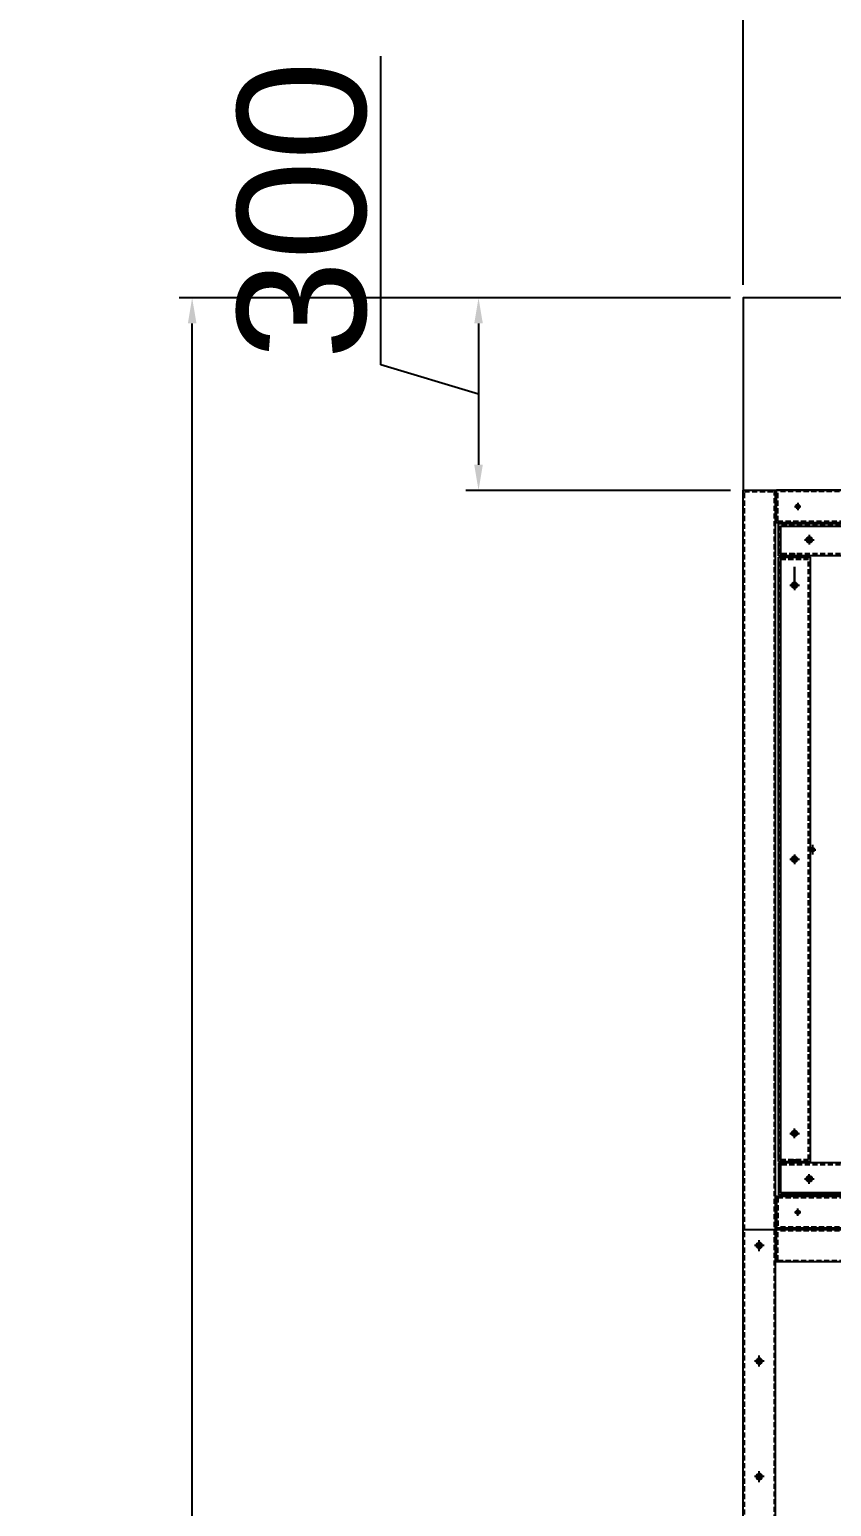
# Model space of a CAD drawing. Header units: millimetres. Extents: x 3659 to 28539, y 2640 to 20234.
# Drawn here: x 6666 to 7915, y 16104 to 18405 of the extents above; entities that cross this region are included whole.
import ezdxf

# ---------------------------------------------------------------- set-up
doc = ezdxf.new("R2010")
doc.units = ezdxf.units.MM
doc.linetypes.add('CENTER', pattern=[65, 60, -2, 1, -2])
doc.linetypes.add('HIDDEN', pattern=[3, 2, -1])
doc.layers.get('DEFPOINTS').update_dxf_attribs({"color": 140})
for name, color, linetype in [('2.위생-급수', 5, 'Continuous'), ('CENTER', 1, 'CENTER'), ('숨은선', 5, 'HIDDEN')]:
    doc.layers.add(name, color=color, linetype=linetype)
doc.styles.get("Standard").update_dxf_attribs({"font": 'arial.ttf'})
doc.dimstyles.new('1.40', dxfattribs={"dimscale": 40, "dimtxt": 1, "dimasz": 1, "dimexe": 0.5, "dimexo": 0.5, "dimgap": 0.5, "dimtad": 1, "dimdec": 1, "dimzin": 9, "dimdsep": 46, "dimtxsty": 'Standard', "dimcen": 0, "dimclrd": 2, "dimclre": 2, "dimclrt": 3, "dimadec": 0, "dimazin": 0, "dimtfac": 1, "dimtdec": 1, "dimtmove": 1, "dimatfit": 3, "dimfxl": 1, "dimtolj": 1, "dimtzin": 0, "dimlwd": -1, "dimlwe": -1, "dimarcsym": 0})

# ---------------------------------------------------------------- blocks, each defined once
blk = doc.blocks.new('A$C49191278')
for p, q in [((1632, 50), (0, 50)), ((0, 50), (0, 0)), ((1632, 50), (1632, 0)), ((1632, 50), (1632, 0)), ((0, 0), (1632, 0))]:
    blk.add_line(p, q)
for centre in [(1177, 25), (1177, 25), (1177, 25), (1177, 25), (1177, 25), (1177, 25), (1177, 25), (1177, 25), (1177, 25), (1177, 25), (1177, 25), (1177, 25), (1177, 25), (1177, 25), (1177, 25), (1177, 25), (1177, 25), (1177, 25), (1177, 25), (1177, 25), (1177, 25), (1177, 25), (1177, 25), (1177, 25), (1357, 25), (1357, 25), (1357, 25), (1357, 25), (1357, 25), (1357, 25), (1357, 25), (1357, 25), (1357, 25), (1357, 25), (1357, 25), (1357, 25), (1537, 25), (1537, 25), (1537, 25), (1537, 25), (1537, 25), (1537, 25), (1537, 25), (1537, 25), (1537, 25), (1537, 25), (1537, 25), (1537, 25)]:
    blk.add_circle(centre, 3)
at = {"layer": 'CENTER'}
for p, q in [((1182.6, 25), (1171.3, 25)), ((1182.6, 25), (1171.3, 25)), ((1182.6, 25), (1171.3, 25)), ((1182.6, 25), (1171.3, 25)), ((1182.6, 25), (1171.3, 25)), ((1182.6, 25), (1171.3, 25)), ((1177, 30), (1177, 20)), ((1177, 30), (1177, 20)), ((1177, 30), (1177, 20)), ((1177, 30), (1177, 20)), ((1177, 30), (1177, 20)), ((1177, 30), (1177, 20)), ((1177, 30), (1177, 20)), ((1177, 30), (1177, 20)), ((1177, 30), (1177, 20)), ((1177, 30), (1177, 20)), ((1177, 30), (1177, 20)), ((1177, 30), (1177, 20)), ((1177, 30), (1177, 20)), ((1177, 30), (1177, 20)), ((1177, 30), (1177, 20)), ((1177, 30), (1177, 20)), ((1177, 30), (1177, 20)), ((1177, 30), (1177, 20)), ((1177, 30), (1177, 20)), ((1177, 30), (1177, 20)), ((1177, 30), (1177, 20)), ((1177, 30), (1177, 20)), ((1177, 30), (1177, 20)), ((1177, 30), (1177, 20)), ((1362.6, 25), (1351.3, 25)), ((1362.6, 25), (1351.3, 25)), ((1362.6, 25), (1351.3, 25)), ((1357, 30), (1357, 20)), ((1357, 30), (1357, 20)), ((1357, 30), (1357, 20)), ((1357, 30), (1357, 20)), ((1357, 30), (1357, 20)), ((1357, 30), (1357, 20)), ((1357, 30), (1357, 20)), ((1357, 30), (1357, 20)), ((1357, 30), (1357, 20)), ((1357, 30), (1357, 20)), ((1357, 30), (1357, 20)), ((1357, 30), (1357, 20)), ((1542.6, 25), (1531.3, 25)), ((1542.6, 25), (1531.3, 25)), ((1542.6, 25), (1531.3, 25)), ((1537, 30), (1537, 20)), ((1537, 30), (1537, 20)), ((1537, 30), (1537, 20)), ((1537, 30), (1537, 20)), ((1537, 30), (1537, 20)), ((1537, 30), (1537, 20)), ((1537, 30), (1537, 20)), ((1537, 30), (1537, 20)), ((1537, 30), (1537, 20)), ((1537, 30), (1537, 20)), ((1537, 30), (1537, 20)), ((1537, 30), (1537, 20))]:
    blk.add_line(p, q, dxfattribs=at)
at = {"layer": '숨은선', "ltscale": 4}
for p, q in [((1632, 48), (0, 48)), ((2, 48), (2, 2)), ((1630, 48), (1630, 2)), ((0, 2), (1632, 2))]:
    blk.add_line(p, q, dxfattribs=at)
blk = doc.blocks.new('A$C3D8960B1')
for p, q in [((200, 50), (2496, 50)), ((200, 50), (200, 0)), ((2496, 0), (200, 0))]:
    blk.add_line(p, q)
blk.add_circle((233, 25), 3)
blk.add_circle((233, 25), 3)
blk.add_circle((233, 25), 3)
blk.add_circle((233, 25), 3)
at = {"layer": 'CENTER'}
for p, q in [((228, 25), (238, 25)), ((228, 25), (238, 25)), ((228, 25), (238, 25)), ((228, 25), (238, 25)), ((233, 19.4), (233, 30.7))]:
    blk.add_line(p, q, dxfattribs=at)
at = {"layer": '숨은선', "ltscale": 4}
for p, q in [((202, 48), (2494, 48)), ((202, 48), (202, 2)), ((2494, 2), (202, 2))]:
    blk.add_line(p, q, dxfattribs=at)
blk = doc.blocks.new('A$C319B1DD5')
for p, q in [((200, 1038), (2490, 1038)), ((200, 1038), (200, 0)), ((200, 0), (2490, 0))]:
    blk.add_line(p, q)
for centre, radius in [((245, 1017), 4.5), ((222, 946), 4.5), ((250, 534), 3), ((222, 519), 4.5), ((222, 92), 4.5), ((245, 21), 4.5)]:
    blk.add_circle(centre, radius)
at = {"layer": 'CENTER'}
for p, q in [((237.5, 1017), (252.5, 1017)), ((250.7, 1017), (239.3, 1017)), ((239.3, 1017), (250.7, 1017)), ((245, 1024.5), (245, 1009.5)), ((214.5, 946), (229.5, 946)), ((227.7, 946), (216.3, 946)), ((216.3, 946), (227.7, 946)), ((222, 953.5), (222, 938.5)), ((245, 534), (255, 534)), ((253.8, 534), (246.2, 534)), ((246.2, 534), (253.8, 534)), ((250, 541.5), (250, 526.5)), ((214.5, 519), (229.5, 519)), ((227.7, 519), (216.3, 519)), ((216.3, 519), (227.7, 519)), ((222, 526.5), (222, 511.5)), ((222, 84.5), (222, 99.5)), ((214.5, 92), (229.5, 92)), ((227.7, 92), (216.3, 92)), ((216.3, 92), (227.7, 92)), ((245, 13.5), (245, 28.5)), ((237.5, 21), (252.5, 21)), ((250.7, 21), (239.3, 21)), ((239.3, 21), (250.7, 21))]:
    blk.add_line(p, q, dxfattribs=at)
blk = doc.blocks.new('A$C129923BC')
for p, q in [((3023.9, 2454.9), (127.9, 2454.9)), ((127.9, 2454.9), (127.9, 1255.9)), ((127.9, 2454.9), (127.9, 1255.9))]:
    blk.add_line(p, q)
for centre in [(152.9, 2429.9), (152.9, 2429.9), (152.9, 2429.9), (152.9, 2429.9), (152.9, 2429.9), (152.9, 2429.9), (152.9, 2429.9), (152.9, 2429.9), (332.9, 2429.9), (332.9, 2429.9), (332.9, 2429.9), (332.9, 2429.9), (332.9, 2429.9), (332.9, 2429.9), (332.9, 2429.9), (332.9, 2429.9), (512.9, 2429.9), (512.9, 2429.9), (512.9, 2429.9), (512.9, 2429.9), (512.9, 2429.9), (512.9, 2429.9), (512.9, 2429.9), (512.9, 2429.9)]:
    blk.add_circle(centre, 4.5)
at = {"layer": 'CENTER'}
for p, q in [((161.4, 2429.9), (144.3, 2429.9)), ((161.4, 2429.9), (144.3, 2429.9)), ((152.9, 2422.4), (152.9, 2437.4)), ((152.9, 2422.4), (152.9, 2437.4)), ((152.9, 2422.4), (152.9, 2437.4)), ((152.9, 2422.4), (152.9, 2437.4)), ((152.9, 2422.4), (152.9, 2437.4)), ((152.9, 2422.4), (152.9, 2437.4)), ((152.9, 2422.4), (152.9, 2437.4)), ((152.9, 2422.4), (152.9, 2437.4)), ((341.4, 2429.9), (324.3, 2429.9)), ((341.4, 2429.9), (324.3, 2429.9)), ((332.9, 2422.4), (332.9, 2437.4)), ((332.9, 2422.4), (332.9, 2437.4)), ((332.9, 2422.4), (332.9, 2437.4)), ((332.9, 2422.4), (332.9, 2437.4)), ((332.9, 2422.4), (332.9, 2437.4)), ((332.9, 2422.4), (332.9, 2437.4)), ((332.9, 2422.4), (332.9, 2437.4)), ((332.9, 2422.4), (332.9, 2437.4)), ((521.4, 2429.9), (504.3, 2429.9)), ((521.4, 2429.9), (504.3, 2429.9)), ((512.9, 2422.4), (512.9, 2437.4)), ((512.9, 2422.4), (512.9, 2437.4)), ((512.9, 2422.4), (512.9, 2437.4)), ((512.9, 2422.4), (512.9, 2437.4)), ((512.9, 2422.4), (512.9, 2437.4)), ((512.9, 2422.4), (512.9, 2437.4)), ((512.9, 2422.4), (512.9, 2437.4)), ((512.9, 2422.4), (512.9, 2437.4))]:
    blk.add_line(p, q, dxfattribs=at)
blk = doc.blocks.new('A$C419C262C')
for p, q in [((0, 4.3), (50, 54.3)), ((51.4, 52.9), (1.4, 2.9)), ((51.4, 52.9), (50, 54.3)), ((1401.4, 52.9), (51.4, 52.9)), ((1401.4, 52.9), (1402.8, 54.3)), ((1451.4, 2.9), (1401.4, 52.9)), ((1402.8, 54.3), (1452.8, 4.3)), ((1.4, 2.9), (0, 4.3)), ((1451.4, 2.9), (1.4, 2.9)), ((1451.4, 2.9), (1452.8, 4.3))]:
    blk.add_line(p, q)
at = {"color": 7}
blk.add_line((411.3, 5.8), (411.3, 0.1), dxfattribs=at)
at = {"layer": 'CENTER'}
for p, q in [((8.8, 45.5), (41.1, 13.2)), ((1444, 45.5), (1411.7, 13.2))]:
    blk.add_line(p, q, dxfattribs=at)
at = {"layer": '숨은선', "ltscale": 4}
for p, q in [((1403.4, 50.9), (49.4, 50.9)), ((1449.4, 4.9), (3.4, 4.9))]:
    blk.add_line(p, q, dxfattribs=at)
blk = doc.blocks.new('123331')
for p, q in [((303928.8, 124887.9), (303928.8, 122591.9)), ((303978.8, 124887.9), (303928.8, 124887.9)), ((303978.8, 124887.9), (303928.8, 124887.9)), ((303978.8, 124887.9), (303978.8, 122591.9))]:
    blk.add_line(p, q)
at = {"layer": '숨은선', "ltscale": 4}
for p, q in [((303930.8, 122593.9), (303930.8, 124885.9)), ((303976.8, 124885.9), (303930.8, 124885.9)), ((303976.8, 124885.9), (303930.8, 124885.9)), ((303976.8, 124885.9), (303976.8, 122593.9))]:
    blk.add_line(p, q, dxfattribs=at)
blk = doc.blocks.new('A$C4F211CEC')
for p, q in [((0, 50), (0, 0)), ((2296, 50), (0, 50)), ((2296, 0), (0, 0))]:
    blk.add_line(p, q)
blk.add_circle((48, 25), 3)
at = {"layer": 'CENTER'}
for p, q in [((40.5, 25), (55.5, 25)), ((48, 17.5), (48, 32.5))]:
    blk.add_line(p, q, dxfattribs=at)
at = {"layer": '숨은선', "ltscale": 4}
for p, q in [((3.2, 46.8), (3.2, 3.2)), ((2292.8, 46.8), (3.2, 46.8)), ((2292.8, 3.2), (3.2, 3.2))]:
    blk.add_line(p, q, dxfattribs=at)
blk = doc.blocks.new('A$C52064A2B')
for p, q in [((2.1, 50), (2.1, 0)), ((2.1, 50), (944.1, 50)), ((944.1, 50), (944.1, 0)), ((2.1, 0), (944.1, 0))]:
    blk.add_line(p, q)
for centre in [(46.1, 25), (473.1, 25), (900.1, 25)]:
    blk.add_circle(centre, 3)
at = {"layer": 'CENTER'}
for p, q in [((5.9, 25), (0, 25)), ((51.8, 25), (40.4, 25)), ((40.4, 25), (51.8, 25)), ((46.1, 19.3), (46.1, 30.7)), ((478.8, 25), (467.4, 25)), ((467.4, 25), (478.8, 25)), ((473.1, 19.3), (473.1, 30.7)), ((928.8, 25), (894.4, 25)), ((894.4, 25), (928.8, 25)), ((900.1, 19.3), (900.1, 30.7)), ((942.3, 25), (949.9, 25))]:
    blk.add_line(p, q, dxfattribs=at)
at = {"layer": '숨은선', "ltscale": 4}
for p, q in [((5.3, 46.8), (5.3, 3.2)), ((5.3, 46.8), (940.9, 46.8)), ((940.9, 46.8), (940.9, 3.2)), ((5.3, 3.2), (940.9, 3.2))]:
    blk.add_line(p, q, dxfattribs=at)
blk = doc.blocks.new('*D59')
at = {"color": 2, "transparency": 16777216}
for p, q in [((7757.8, 17987), (6899.2, 17987)), ((6919.2, 12227), (6919.2, 17947)), ((7759.8, 12187), (6899.2, 12187))]:
    blk.add_line(p, q, dxfattribs=at)
for points in [[(6912.5, 17947), (6925.9, 17947), (6919.2, 17987)], [(6912.5, 12227), (6925.9, 12227), (6919.2, 12187)]]:
    blk.add_solid(points, dxfattribs=at)
at = {"layer": 'DEFPOINTS', "color": 0, "transparency": 16777216}
for p in [(6919.2, 17987), (7777.8, 17987), (7779.8, 12187)]:
    blk.add_point(p, dxfattribs=at)
at = {"color": 3, "transparency": 16777216, "insert": (6797.1, 15087), "char_height": 200, "attachment_point": 5, "rotation": 90}
blk.add_mtext('\\A1;5800', dxfattribs=at)
blk = doc.blocks.new('_DotSmall')
at = {"color": 0, "linetype": 'ByBlock', "const_width": 0.5}
blk.add_lwpolyline([(-0.0625, 0, 1), (0.0625, 0, 1)], format="xyb", close=True, dxfattribs=at)
blk = doc.blocks.new('*D62')
at = {"color": 2, "transparency": 16777216}
for p, q in [((7213.2, 17882.7), (7213.2, 18363.7)), ((7757.8, 17987), (7345.4, 17987)), ((7365.4, 17947), (7365.4, 17727)), ((7365.4, 17837), (7213.2, 17882.7)), ((7757.8, 17687), (7345.4, 17687))]:
    blk.add_line(p, q, dxfattribs=at)
for points in [[(7358.7, 17947), (7372.1, 17947), (7365.4, 17987)], [(7358.7, 17727), (7372.1, 17727), (7365.4, 17687)]]:
    blk.add_solid(points, dxfattribs=at)
at = {"layer": 'DEFPOINTS', "color": 0, "transparency": 16777216}
for p in [(7777.8, 17987), (7365.4, 17687), (7777.8, 17687)]:
    blk.add_point(p, dxfattribs=at)
at = {"color": 3, "transparency": 16777216, "insert": (7091, 18123.2), "char_height": 200, "attachment_point": 5, "rotation": 90}
blk.add_mtext('\\A1;300', dxfattribs=at)
blk = doc.blocks.new('*D63')
at = {"color": 2, "transparency": 16777216}
for p, q in [((7777.8, 18007), (7777.8, 18802.1)), ((10137.8, 18782.1), (7817.8, 18782.1)), ((10177.8, 18007), (10177.8, 18802.1))]:
    blk.add_line(p, q, dxfattribs=at)
for points in [[(7817.8, 18788.8), (7817.8, 18775.4), (7777.8, 18782.1)], [(10137.8, 18788.8), (10137.8, 18775.4), (10177.8, 18782.1)]]:
    blk.add_solid(points, dxfattribs=at)
at = {"layer": 'DEFPOINTS', "color": 0, "transparency": 16777216}
for p in [(7777.8, 18782.1), (7777.8, 17987), (10177.8, 17987)]:
    blk.add_point(p, dxfattribs=at)
at = {"color": 3, "transparency": 16777216, "insert": (8977.8, 18904.2), "char_height": 200, "attachment_point": 5}
blk.add_mtext('\\A1;2400', dxfattribs=at)

msp = doc.modelspace()

# ---------------------------------------------------------------- linework, layer by layer
at = {"layer": '2.위생-급수', "color": 4}
msp.add_lwpolyline([(7777.78, 17687.03), (10177.78, 17687.03), (10177.78, 17987.03), (7777.78, 17987.03), (7777.78, 17687.03)], dxfattribs=at)

# ---------------------------------------------------------------- block references
at = {"color": 7, "xscale": -1}
for name, p, rotation in [('A$C49191278', (7827.78, 17687.03), 90), ('A$C3D8960B1', (7629.78, 17687.03), 180), ('A$C4F211CEC', (7832.78, 17635.03), 180), ('A$C129923BC', (10232.73, 16662.97), 90), ('123331', (132717.73, 320463.87), 90), ('A$C419C262C', (8858.17, 16482.01), 44.99999999999984)]:
    msp.add_blockref(name, p, dxfattribs=dict(at, rotation=rotation))
at = {"color": 7}
for name, p in [('A$C319B1DD5', (7635.78, 16593.03)), ('A$C4F211CEC', (7832.78, 16589.03)), ('A$C3D8960B1', (7629.78, 16537.03))]:
    msp.add_blockref(name, p, dxfattribs=at)
at = {"color": 7, "rotation": 90.00000000000001}
msp.add_blockref('A$C52064A2B', (7882.78, 16638.95), dxfattribs=at)

# ---------------------------------------------------------------- dimensions: what is measured, and where the dimension line sits
at = {"color": 7}
dim = msp.add_linear_dim(base=(7777.78, 18782.1), p1=(10177.78, 17987.03), p2=(7777.78, 17987.03), dimstyle='1.40', override={"dimtxt": 5, "dimblk1": 'DotSmall', "dimfxl": 1.25}, dxfattribs=at)
dim.commit()
dim.dimension.update_dxf_attribs({"geometry": '*D63', "text_midpoint": (8977.78, 18904.21)})
for base, p1, p2, picture, middle in [((7365.41, 17687.03), (7777.78, 17987.03), (7777.78, 17687.03), '*D62', (7091.04, 17902.68)), ((6919.19, 17987.03), (7779.78, 12187.03), (7777.78, 17987.03), '*D59', (6797.08, 15087.03))]:
    dim = msp.add_linear_dim(base=base, p1=p1, p2=p2, angle=90, dimstyle='1.40', override={"dimtxt": 5, "dimblk1": 'DotSmall', "dimfxl": 1.25}, dxfattribs=at)
    dim.commit()
    dim.dimension.update_dxf_attribs({"geometry": picture, "text_midpoint": middle})

doc.saveas('drawing.dxf')
